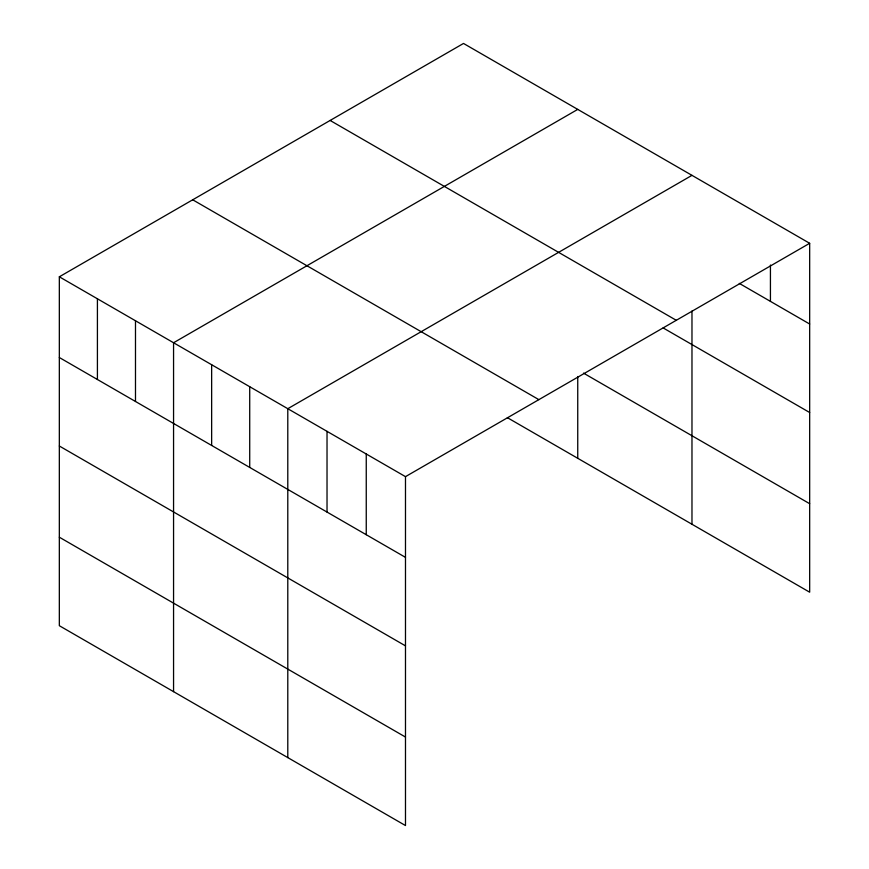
<?xml version="1.0" encoding="UTF-8"?>
<svg xmlns="http://www.w3.org/2000/svg" width="869" height="869" viewBox="0 0 869 869"><rect width="100%" height="100%" fill="white"/><g stroke="black" fill="none" stroke-linecap="round" stroke-linejoin="round"><path stroke-width="1.3" d="M59.331 276.798L405.486 476.647L405.486 825.55L59.331 625.702L59.331 276.798L463.514 43.45L809.669 243.298L809.669 592.202L507.366 417.663M577.744 109.396L173.561 342.755L173.561 691.648M691.974 175.353L287.791 408.702L287.791 757.605M405.486 476.647L809.669 243.298M739.28 283.381L809.669 324.018M330.133 120.454L676.288 320.303M663.134 327.917L809.669 412.514M583.512 373.127L809.669 503.694M192.712 199.794L538.867 399.642M59.331 357.517L405.486 557.366M59.331 446.014L405.486 645.863M59.331 537.205L405.486 737.053M770.434 265.045L770.434 301.369M691.974 311.048L691.974 524.246M577.744 376.505L577.744 458.3M366.251 453.998L366.251 534.717M327.026 431.35L327.026 512.069M249.718 386.716L249.718 467.435M211.645 364.73L211.645 445.449M135.488 320.77L135.488 401.489M97.415 298.784L97.415 379.503"/></g></svg>
